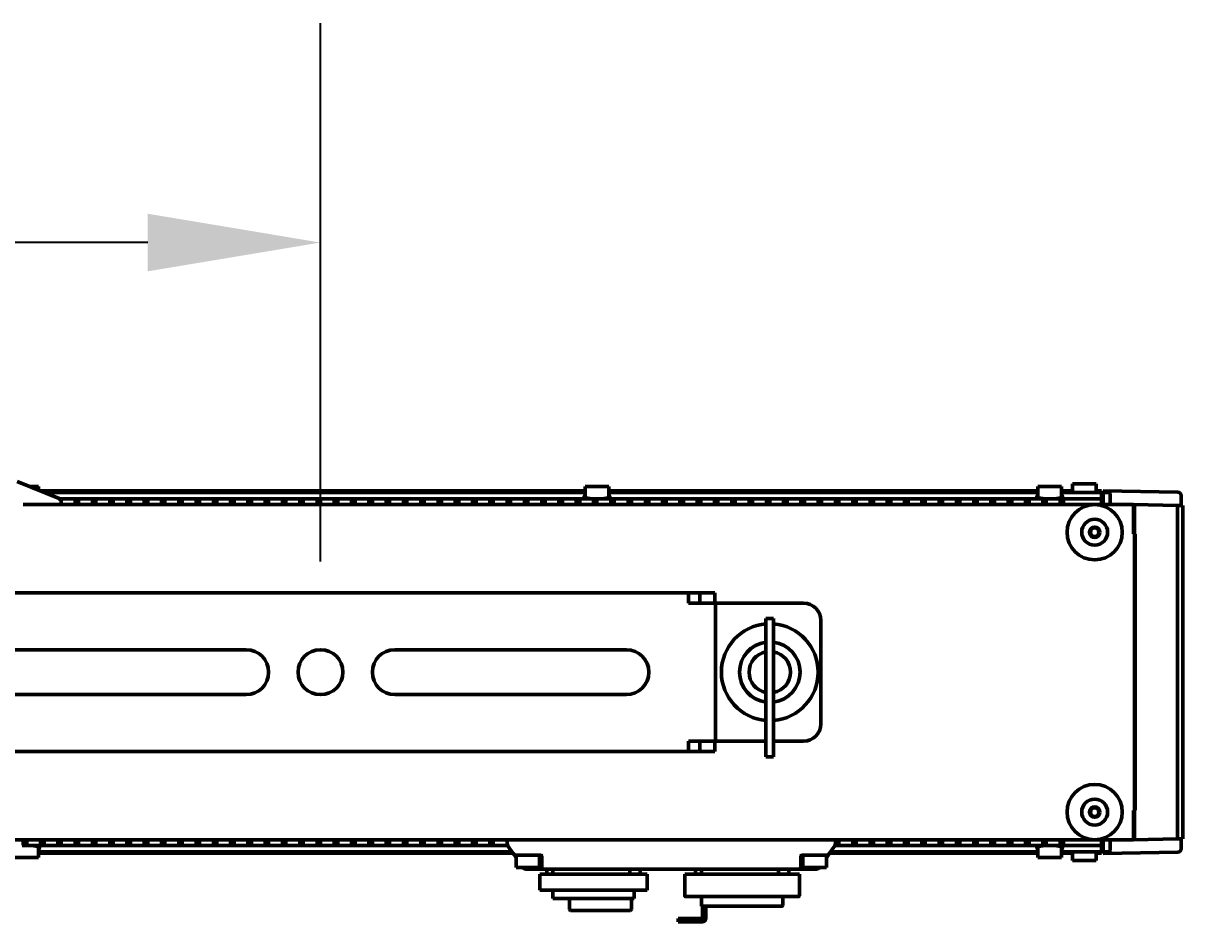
# Model space of a CAD drawing. Header units: millimetres. Extents: x 100 to 5488, y 100 to 4218.
# Drawn here: x 2245.6 to 2581.1, y 958.9 to 1219 of the extents above; entities that cross this region are included whole.
import ezdxf

# ---------------------------------------------------------------- set-up
doc = ezdxf.new("R2010")
doc.units = ezdxf.units.MM
doc.header["$LTSCALE"] = 20
doc.layers.add('Dimension (ANSI)', color=7, linetype='Continuous', lineweight=25)
doc.layers.add('Visible (ANSI)', color=7, linetype='Continuous', lineweight=50)
doc.styles.add('My Text', font='tahoma.ttf')
doc.dimstyles.new('My Dimension - mm [in] (ANSI)', dxfattribs={"dimscale": 20, "dimtxt": 0.7, "dimasz": 2.5, "dimexe": 3.175, "dimexo": 1.6002, "dimgap": 0.8, "dimtad": 0, "dimtoh": 1, "dimrnd": 1e-08, "dimzin": 4, "dimdsep": 46, "dimtxsty": 'My Text', "dimcen": 0.09, "dimdle": 10, "dimclrd": 1, "dimclre": 1, "dimclrt": 1, "dimadec": 1, "dimazin": 1, "dimtfac": 4.354286, "dimtofl": 0, "dimtmove": 0, "dimatfit": 3, "dimfxl": 1, "dimtolj": 1, "dimtzin": 4, "dimlwd": -1, "dimlwe": -1, "dimarcsym": 0})

# ---------------------------------------------------------------- blocks, each defined once
blk = doc.blocks.new('*D14')
at = {"layer": 'Defpoints', "color": 0, "transparency": 16777216}
for p in [(2331.61, 1155.52), (1831.61, 1031.16), (2331.61, 1031.16)]:
    blk.add_point(p, dxfattribs=at)
at = {"layer": 'Dimension (ANSI)', "color": 1, "transparency": 16777216}
for p, q in [((1831.61, 1063.16), (1831.61, 1219.02)), ((2331.61, 1063.16), (2331.61, 1219.02)), ((1881.61, 1155.52), (1968.45, 1155.52)), ((2281.61, 1155.52), (2194.78, 1155.52))]:
    blk.add_line(p, q, dxfattribs=at)
for points in [[(1881.61, 1163.86), (1881.61, 1147.19), (1831.61, 1155.52)], [(2281.61, 1163.86), (2281.61, 1147.19), (2331.61, 1155.52)]]:
    blk.add_solid(points, dxfattribs=at)
at = {"layer": 'Dimension (ANSI)', "color": 1, "transparency": 16777216, "insert": (2081.61, 1164.68), "char_height": 14, "attachment_point": 2, "style": 'My Text'}
blk.add_mtext('\\A1;500.00 mm [19.685 in]', dxfattribs=at)

msp = doc.modelspace()

# ---------------------------------------------------------------- linework, layer by layer
at = {"layer": 'Visible (ANSI)'}
for p, q in [((2243.83, 1086.325), (2255.973, 1081.419)), ((2247.455, 1084.861), (2250.013, 1084.861)), ((2250.013, 1084.861), (2250.013, 1083.827)), ((2408.213, 1084.861), (2415.013, 1084.861)), ((2408.213, 1084.861), (2408.213, 1081.713)), ((2415.013, 1084.861), (2415.013, 1081.713)), ((2539.213, 1084.861), (2546.013, 1084.861)), ((2539.213, 1084.861), (2539.213, 1081.713)), ((2546.013, 1084.861), (2546.013, 1081.713)), ((2549.213, 1085.661), (2556.013, 1085.661)), ((2549.213, 1085.661), (2549.213, 1083.161)), ((2556.013, 1085.661), (2556.013, 1083.161)), ((2250.569, 1083.602), (2408.213, 1083.602)), ((2408.213, 1083.161), (2251.663, 1083.161)), ((2256.067, 1081.375), (2410.266, 1081.375)), ((2256.613, 1079.661), (2256.598, 1080.509)), ((2260.613, 1081.219), (2260.613, 1081.222)), ((2260.613, 1081.222), (2261.613, 1081.222)), ((2260.613, 1081.219), (2260.613, 1079.661)), ((2261.613, 1081.222), (2261.613, 1081.219)), ((2261.613, 1079.661), (2261.613, 1081.219)), ((2265.613, 1081.219), (2265.613, 1081.222)), ((2265.613, 1081.222), (2266.613, 1081.222)), ((2265.613, 1081.219), (2265.613, 1079.661)), ((2266.613, 1081.222), (2266.613, 1081.219)), ((2266.613, 1079.661), (2266.613, 1081.219)), ((2270.613, 1081.219), (2270.613, 1081.222)), ((2270.613, 1081.222), (2271.613, 1081.222)), ((2270.613, 1081.219), (2270.613, 1079.661)), ((2271.613, 1081.222), (2271.613, 1081.219)), ((2271.613, 1079.661), (2271.613, 1081.219)), ((2275.613, 1081.219), (2275.613, 1081.222)), ((2275.613, 1081.222), (2276.613, 1081.222)), ((2275.613, 1081.219), (2275.613, 1079.661)), ((2276.613, 1081.222), (2276.613, 1081.219)), ((2276.613, 1079.661), (2276.613, 1081.219)), ((2280.613, 1081.219), (2280.613, 1081.222)), ((2280.613, 1081.222), (2281.613, 1081.222)), ((2280.613, 1081.219), (2280.613, 1079.661)), ((2281.613, 1081.222), (2281.613, 1081.219)), ((2281.613, 1079.661), (2281.613, 1081.219)), ((2285.613, 1081.219), (2285.613, 1081.222)), ((2285.613, 1081.222), (2286.613, 1081.222)), ((2285.613, 1081.219), (2285.613, 1079.661)), ((2286.613, 1081.222), (2286.613, 1081.219)), ((2286.613, 1079.661), (2286.613, 1081.219)), ((2290.613, 1081.219), (2290.613, 1081.222)), ((2290.613, 1081.222), (2291.613, 1081.222)), ((2290.613, 1081.219), (2290.613, 1079.661)), ((2291.613, 1081.222), (2291.613, 1081.219)), ((2291.613, 1079.661), (2291.613, 1081.219)), ((2295.613, 1081.219), (2295.613, 1081.222)), ((2295.613, 1081.222), (2296.613, 1081.222)), ((2295.613, 1081.219), (2295.613, 1079.661)), ((2296.613, 1081.222), (2296.613, 1081.219)), ((2296.613, 1079.661), (2296.613, 1081.219)), ((2300.613, 1081.219), (2300.613, 1081.222)), ((2300.613, 1081.222), (2301.613, 1081.222)), ((2300.613, 1081.219), (2300.613, 1079.661)), ((2301.613, 1081.222), (2301.613, 1081.219)), ((2301.613, 1079.661), (2301.613, 1081.219)), ((2305.613, 1081.219), (2305.613, 1081.222)), ((2305.613, 1081.222), (2306.613, 1081.222)), ((2305.613, 1081.219), (2305.613, 1079.661)), ((2306.613, 1081.222), (2306.613, 1081.219)), ((2306.613, 1079.661), (2306.613, 1081.219)), ((2310.613, 1081.219), (2310.613, 1081.222)), ((2310.613, 1081.222), (2311.613, 1081.222)), ((2310.613, 1081.219), (2310.613, 1079.661)), ((2311.613, 1081.222), (2311.613, 1081.219)), ((2311.613, 1079.661), (2311.613, 1081.219)), ((2315.613, 1081.219), (2315.613, 1081.222)), ((2315.613, 1081.222), (2316.613, 1081.222)), ((2315.613, 1081.219), (2315.613, 1079.661)), ((2316.613, 1081.222), (2316.613, 1081.219)), ((2316.613, 1079.661), (2316.613, 1081.219)), ((2320.613, 1081.219), (2320.613, 1081.222)), ((2320.613, 1081.222), (2321.613, 1081.222)), ((2320.613, 1081.219), (2320.613, 1079.661)), ((2321.613, 1081.222), (2321.613, 1081.219)), ((2321.613, 1079.661), (2321.613, 1081.219)), ((2325.613, 1081.219), (2325.613, 1081.222)), ((2325.613, 1081.222), (2326.613, 1081.222)), ((2325.613, 1081.219), (2325.613, 1079.661)), ((2326.613, 1081.222), (2326.613, 1081.219)), ((2326.613, 1079.661), (2326.613, 1081.219)), ((2330.613, 1081.219), (2330.613, 1081.222)), ((2330.613, 1081.222), (2331.613, 1081.222)), ((2330.613, 1081.219), (2330.613, 1079.661)), ((2331.613, 1081.222), (2331.613, 1081.219)), ((2331.613, 1079.661), (2331.613, 1081.219)), ((2335.613, 1081.219), (2335.613, 1081.222)), ((2335.613, 1081.222), (2336.613, 1081.222)), ((2335.613, 1081.219), (2335.613, 1079.661)), ((2336.613, 1081.222), (2336.613, 1081.219)), ((2336.613, 1079.661), (2336.613, 1081.219)), ((2340.613, 1081.219), (2340.613, 1081.222)), ((2340.613, 1081.222), (2341.613, 1081.222)), ((2340.613, 1081.219), (2340.613, 1079.661)), ((2341.613, 1081.222), (2341.613, 1081.219)), ((2341.613, 1079.661), (2341.613, 1081.219)), ((2345.613, 1081.219), (2345.613, 1081.222)), ((2345.613, 1081.222), (2346.613, 1081.222)), ((2345.613, 1081.219), (2345.613, 1079.661)), ((2346.613, 1081.222), (2346.613, 1081.219)), ((2346.613, 1079.661), (2346.613, 1081.219)), ((2350.613, 1081.219), (2350.613, 1081.222)), ((2350.613, 1081.222), (2351.613, 1081.222)), ((2350.613, 1081.219), (2350.613, 1079.661)), ((2351.613, 1081.222), (2351.613, 1081.219)), ((2351.613, 1079.661), (2351.613, 1081.219)), ((2355.613, 1081.219), (2355.613, 1081.222)), ((2355.613, 1081.222), (2356.613, 1081.222)), ((2355.613, 1081.219), (2355.613, 1079.661)), ((2356.613, 1081.222), (2356.613, 1081.219)), ((2356.613, 1079.661), (2356.613, 1081.219)), ((2360.613, 1081.219), (2360.613, 1081.222)), ((2360.613, 1081.222), (2361.613, 1081.222)), ((2360.613, 1081.219), (2360.613, 1079.661)), ((2361.613, 1081.222), (2361.613, 1081.219)), ((2361.613, 1079.661), (2361.613, 1081.219)), ((2365.613, 1081.219), (2365.613, 1081.222)), ((2365.613, 1081.222), (2366.613, 1081.222)), ((2365.613, 1081.219), (2365.613, 1079.661)), ((2366.613, 1081.222), (2366.613, 1081.219)), ((2366.613, 1079.661), (2366.613, 1081.219)), ((2370.613, 1081.219), (2370.613, 1081.222)), ((2370.613, 1081.222), (2371.613, 1081.222)), ((2370.613, 1081.219), (2370.613, 1079.661)), ((2371.613, 1081.222), (2371.613, 1081.219)), ((2371.613, 1079.661), (2371.613, 1081.219)), ((2375.613, 1081.219), (2375.613, 1081.222)), ((2375.613, 1081.222), (2376.613, 1081.222)), ((2375.613, 1081.219), (2375.613, 1079.661)), ((2376.613, 1081.222), (2376.613, 1081.219)), ((2376.613, 1079.661), (2376.613, 1081.219)), ((2380.613, 1081.219), (2380.613, 1081.222)), ((2380.613, 1081.222), (2381.613, 1081.222)), ((2380.613, 1081.219), (2380.613, 1079.661)), ((2381.613, 1081.222), (2381.613, 1081.219)), ((2381.613, 1079.661), (2381.613, 1081.219)), ((2385.613, 1081.219), (2385.613, 1081.222)), ((2385.613, 1081.222), (2386.613, 1081.222)), ((2385.613, 1081.219), (2385.613, 1079.661)), ((2386.613, 1081.222), (2386.613, 1081.219)), ((2386.613, 1079.661), (2386.613, 1081.219)), ((2390.613, 1081.219), (2390.613, 1081.222)), ((2390.613, 1081.222), (2391.613, 1081.222)), ((2390.613, 1081.219), (2390.613, 1079.661)), ((2391.613, 1081.222), (2391.613, 1081.219)), ((2391.613, 1079.661), (2391.613, 1081.219)), ((2395.613, 1081.219), (2395.613, 1081.222)), ((2395.613, 1081.222), (2396.613, 1081.222)), ((2395.613, 1081.219), (2395.613, 1079.661)), ((2396.613, 1081.222), (2396.613, 1081.219)), ((2396.613, 1079.661), (2396.613, 1081.219)), ((2400.613, 1081.219), (2400.613, 1081.222)), ((2400.613, 1081.222), (2401.613, 1081.222)), ((2400.613, 1081.219), (2400.613, 1079.661)), ((2401.613, 1081.222), (2401.613, 1081.219)), ((2401.613, 1079.661), (2401.613, 1081.219)), ((2405.613, 1081.219), (2405.613, 1081.222)), ((2405.613, 1081.222), (2406.613, 1081.222)), ((2405.613, 1081.219), (2405.613, 1079.661)), ((2406.613, 1081.222), (2406.613, 1081.219)), ((2406.613, 1079.661), (2406.613, 1081.219)), ((2410.28, 1081.361), (2412.946, 1081.361)), ((2410.613, 1081.219), (2410.613, 1081.222)), ((2410.613, 1081.222), (2411.613, 1081.222)), ((2410.613, 1081.219), (2410.613, 1079.661)), ((2411.613, 1081.222), (2411.613, 1081.219)), ((2411.613, 1079.661), (2411.613, 1081.219)), ((2412.959, 1081.375), (2541.266, 1081.375)), ((2415.013, 1083.602), (2539.213, 1083.602)), ((2539.213, 1083.161), (2415.013, 1083.161)), ((2415.613, 1081.219), (2415.613, 1081.222)), ((2415.613, 1081.222), (2416.613, 1081.222)), ((2415.613, 1081.219), (2415.613, 1079.661)), ((2416.613, 1081.222), (2416.613, 1081.219)), ((2416.613, 1079.661), (2416.613, 1081.219)), ((2420.613, 1081.219), (2420.613, 1081.222)), ((2420.613, 1081.222), (2421.613, 1081.222)), ((2420.613, 1081.219), (2420.613, 1079.661)), ((2421.613, 1081.222), (2421.613, 1081.219)), ((2421.613, 1079.661), (2421.613, 1081.219)), ((2425.613, 1081.219), (2425.613, 1081.222)), ((2425.613, 1081.222), (2426.613, 1081.222)), ((2425.613, 1081.219), (2425.613, 1079.661)), ((2426.613, 1081.222), (2426.613, 1081.219)), ((2426.613, 1079.661), (2426.613, 1081.219)), ((2430.613, 1081.219), (2430.613, 1081.222)), ((2430.613, 1081.222), (2431.613, 1081.222)), ((2430.613, 1081.219), (2430.613, 1079.661)), ((2431.613, 1081.222), (2431.613, 1081.219)), ((2431.613, 1079.661), (2431.613, 1081.219)), ((2435.613, 1081.219), (2435.613, 1081.222)), ((2435.613, 1081.222), (2436.613, 1081.222)), ((2435.613, 1081.219), (2435.613, 1079.661)), ((2436.613, 1081.222), (2436.613, 1081.219)), ((2436.613, 1079.661), (2436.613, 1081.219)), ((2440.613, 1081.219), (2440.613, 1081.222)), ((2440.613, 1081.222), (2441.613, 1081.222)), ((2440.613, 1081.219), (2440.613, 1079.661)), ((2441.613, 1081.222), (2441.613, 1081.219)), ((2441.613, 1079.661), (2441.613, 1081.219)), ((2445.613, 1081.219), (2445.613, 1081.222)), ((2445.613, 1081.222), (2446.613, 1081.222)), ((2445.613, 1081.219), (2445.613, 1079.661)), ((2446.613, 1081.222), (2446.613, 1081.219)), ((2446.613, 1079.661), (2446.613, 1081.219)), ((2450.613, 1081.219), (2450.613, 1081.222)), ((2450.613, 1081.222), (2451.613, 1081.222)), ((2450.613, 1081.219), (2450.613, 1079.661)), ((2451.613, 1081.222), (2451.613, 1081.219)), ((2451.613, 1079.661), (2451.613, 1081.219)), ((2455.613, 1081.219), (2455.613, 1081.222)), ((2455.613, 1081.222), (2456.613, 1081.222)), ((2455.613, 1081.219), (2455.613, 1079.661)), ((2456.613, 1081.222), (2456.613, 1081.219)), ((2456.613, 1079.661), (2456.613, 1081.219)), ((2460.613, 1081.219), (2460.613, 1081.222)), ((2460.613, 1081.222), (2461.613, 1081.222)), ((2460.613, 1081.219), (2460.613, 1079.661)), ((2461.613, 1081.222), (2461.613, 1081.219)), ((2461.613, 1079.661), (2461.613, 1081.219)), ((2465.613, 1081.219), (2465.613, 1081.222)), ((2465.613, 1081.222), (2466.613, 1081.222)), ((2465.613, 1081.219), (2465.613, 1079.661)), ((2466.613, 1081.222), (2466.613, 1081.219)), ((2466.613, 1079.661), (2466.613, 1081.219)), ((2470.613, 1081.219), (2470.613, 1081.222)), ((2470.613, 1081.222), (2471.613, 1081.222)), ((2470.613, 1081.219), (2470.613, 1079.661)), ((2471.613, 1081.222), (2471.613, 1081.219)), ((2471.613, 1079.661), (2471.613, 1081.219)), ((2475.613, 1081.219), (2475.613, 1081.222)), ((2475.613, 1081.222), (2476.613, 1081.222)), ((2475.613, 1081.219), (2475.613, 1079.661)), ((2476.613, 1081.222), (2476.613, 1081.219)), ((2476.613, 1079.661), (2476.613, 1081.219)), ((2480.613, 1081.219), (2480.613, 1081.222)), ((2480.613, 1081.222), (2481.613, 1081.222)), ((2480.613, 1081.219), (2480.613, 1079.661)), ((2481.613, 1081.222), (2481.613, 1081.219)), ((2481.613, 1079.661), (2481.613, 1081.219)), ((2485.613, 1081.219), (2485.613, 1081.222)), ((2485.613, 1081.222), (2486.613, 1081.222)), ((2485.613, 1081.219), (2485.613, 1079.661)), ((2486.613, 1081.222), (2486.613, 1081.219)), ((2486.613, 1079.661), (2486.613, 1081.219)), ((2490.613, 1081.219), (2490.613, 1081.222)), ((2490.613, 1081.222), (2491.613, 1081.222)), ((2490.613, 1081.219), (2490.613, 1079.661)), ((2491.613, 1081.222), (2491.613, 1081.219)), ((2491.613, 1079.661), (2491.613, 1081.219)), ((2495.613, 1081.219), (2495.613, 1081.222)), ((2495.613, 1081.222), (2496.613, 1081.222)), ((2495.613, 1081.219), (2495.613, 1079.661)), ((2496.613, 1081.222), (2496.613, 1081.219)), ((2496.613, 1079.661), (2496.613, 1081.219)), ((2500.613, 1081.219), (2500.613, 1081.222)), ((2500.613, 1081.222), (2501.613, 1081.222)), ((2500.613, 1081.219), (2500.613, 1079.661)), ((2501.613, 1081.222), (2501.613, 1081.219)), ((2501.613, 1079.661), (2501.613, 1081.219)), ((2505.613, 1081.219), (2505.613, 1081.222)), ((2505.613, 1081.222), (2506.613, 1081.222)), ((2505.613, 1081.219), (2505.613, 1079.661)), ((2506.613, 1081.222), (2506.613, 1081.219)), ((2506.613, 1079.661), (2506.613, 1081.219)), ((2510.613, 1081.219), (2510.613, 1081.222)), ((2510.613, 1081.222), (2511.613, 1081.222)), ((2510.613, 1081.219), (2510.613, 1079.661)), ((2511.613, 1081.222), (2511.613, 1081.219)), ((2511.613, 1079.661), (2511.613, 1081.219)), ((2515.613, 1081.219), (2515.613, 1081.222)), ((2515.613, 1081.222), (2516.613, 1081.222)), ((2515.613, 1081.219), (2515.613, 1079.661)), ((2516.613, 1081.222), (2516.613, 1081.219)), ((2516.613, 1079.661), (2516.613, 1081.219)), ((2520.613, 1081.219), (2520.613, 1081.222)), ((2520.613, 1081.222), (2521.613, 1081.222)), ((2520.613, 1081.219), (2520.613, 1079.661)), ((2521.613, 1081.222), (2521.613, 1081.219)), ((2521.613, 1079.661), (2521.613, 1081.219)), ((2525.613, 1081.219), (2525.613, 1081.222)), ((2525.613, 1081.222), (2526.613, 1081.222)), ((2525.613, 1081.219), (2525.613, 1079.661)), ((2526.613, 1081.222), (2526.613, 1081.219)), ((2526.613, 1079.661), (2526.613, 1081.219)), ((2530.613, 1081.219), (2530.613, 1081.222)), ((2530.613, 1081.222), (2531.613, 1081.222)), ((2530.613, 1081.219), (2530.613, 1079.661)), ((2531.613, 1081.222), (2531.613, 1081.219)), ((2531.613, 1079.661), (2531.613, 1081.219)), ((2535.613, 1081.219), (2535.613, 1081.222)), ((2535.613, 1081.222), (2536.613, 1081.222)), ((2535.613, 1081.219), (2535.613, 1079.661)), ((2536.613, 1081.222), (2536.613, 1081.219)), ((2536.613, 1079.661), (2536.613, 1081.219)), ((2540.613, 1081.219), (2540.613, 1081.222)), ((2540.613, 1081.222), (2541.613, 1081.222)), ((2540.613, 1081.219), (2540.613, 1079.661)), ((2541.28, 1081.361), (2543.947, 1081.361)), ((2541.613, 1081.222), (2541.613, 1081.219)), ((2541.613, 1079.661), (2541.613, 1081.219)), ((2543.959, 1081.375), (2557.613, 1081.375)), ((2545.613, 1081.219), (2545.613, 1081.222)), ((2545.613, 1081.222), (2546.613, 1081.222)), ((2545.613, 1081.219), (2545.613, 1079.661)), ((2546.013, 1083.602), (2549.213, 1083.602)), ((2557.613, 1083.161), (2546.013, 1083.161)), ((2546.613, 1081.222), (2546.613, 1081.219)), ((2546.613, 1079.661), (2546.613, 1081.219)), ((2556.013, 1083.602), (2557.613, 1083.602)), ((2557.613, 1083.602), (2557.613, 1083.576)), ((2557.613, 1083.161), (2557.613, 1083.576)), ((2557.613, 1083.161), (2557.613, 1083.009)), ((2557.613, 1081.375), (2557.613, 1083.009)), ((2557.613, 1081.375), (2557.613, 1079.661)), ((2558.113, 1083.617), (2558.113, 1083.64)), ((2579.63, 1083.265), (2558.113, 1083.64)), ((2558.113, 1083.617), (2558.113, 1083.195)), ((2558.113, 1083.043), (2558.113, 1083.195)), ((2559.621, 1083.169), (2558.113, 1083.195)), ((2558.113, 1083.043), (2558.113, 1079.661)), ((2560.113, 1082.669), (2560.113, 1082.525)), ((2560.113, 1079.661), (2560.113, 1082.525)), ((2580.613, 1082.265), (2580.613, 1082.252)), ((2580.613, 1079.411), (2580.613, 1082.252)), ((2245.59, 1079.661), (2566.813, 1079.661)), ((2557.613, 1080.359), (2558.113, 1080.368)), ((2566.813, 1079.466), (2566.813, 1079.666)), ((2579.613, 1079.442), (2566.813, 1079.666)), ((2566.813, 1079.466), (2566.813, 1071.171)), ((2567.113, 982.861), (2567.113, 1079.461)), ((2579.613, 1079.442), (2579.613, 1079.411)), ((2579.613, 1079.111), (2579.613, 1079.411)), ((2579.613, 1079.411), (2581.113, 1079.411)), ((2579.613, 983.211), (2579.613, 1079.111)), ((2581.113, 1079.411), (2581.113, 1079.111)), ((2581.113, 983.211), (2581.113, 1079.111)), ((2566.813, 1071.171), (2567.313, 1071.154)), ((2567.313, 991.168), (2567.313, 1071.154)), ((2567.313, 1067.743), (2567.113, 1067.739)), ((2581.113, 1060.236), (2581.113, 1060.236)), ((2225.13, 1054.161), (2438.095, 1054.161)), ((2438.095, 1054.161), (2438.13, 1054.161)), ((2438.095, 1054.161), (2438.095, 1051.161)), ((2438.13, 1051.161), (2438.13, 1054.161)), ((2441.374, 1054.161), (2438.13, 1054.161)), ((2441.374, 1051.161), (2441.374, 1054.161)), ((2445.715, 1054.161), (2441.374, 1054.161)), ((2445.715, 1051.161), (2445.715, 1054.161)), ((2438.095, 1051.161), (2441.05, 1051.161)), ((2441.05, 1051.161), (2445.906, 1051.161)), ((2445.906, 1051.161), (2445.906, 1011.161)), ((2471.389, 1051.161), (2445.906, 1051.161)), ((2460.513, 1037.661), (2460.513, 1046.661)), ((2460.513, 1046.661), (2462.713, 1046.661)), ((2462.713, 1037.661), (2462.713, 1046.661)), ((2476.389, 1016.161), (2476.389, 1046.161)), ((2310.113, 1037.661), (2243.113, 1037.661)), ((2420.113, 1037.661), (2353.113, 1037.661)), ((2460.513, 1037.661), (2460.513, 1015.661)), ((2462.713, 1037.661), (2462.713, 1015.661)), ((2243.113, 1024.661), (2310.113, 1024.661)), ((2353.113, 1024.661), (2420.113, 1024.661)), ((2460.513, 1006.661), (2460.513, 1015.661)), ((2462.713, 1006.661), (2462.713, 1015.661)), ((2441.05, 1011.161), (2438.095, 1011.161)), ((2438.095, 1011.161), (2438.095, 1008.161)), ((2438.13, 1011.161), (2438.13, 1008.161)), ((2445.906, 1011.161), (2441.05, 1011.161)), ((2441.374, 1011.161), (2441.374, 1008.161)), ((2445.715, 1011.161), (2445.715, 1008.161)), ((2445.906, 1011.161), (2460.513, 1011.161)), ((2462.713, 1011.161), (2471.389, 1011.161)), ((2438.095, 1008.161), (2225.13, 1008.161)), ((2438.13, 1008.161), (2438.095, 1008.161)), ((2438.13, 1008.161), (2441.374, 1008.161)), ((2441.374, 1008.161), (2445.715, 1008.161)), ((2460.513, 1006.661), (2462.713, 1006.661)), ((2567.113, 994.582), (2567.313, 994.579)), ((2566.813, 991.15), (2567.113, 991.161)), ((2566.813, 991.15), (2566.813, 982.855)), ((2567.113, 991.161), (2567.313, 991.168)), ((2579.613, 982.911), (2579.613, 983.211)), ((2581.113, 983.211), (2581.113, 982.911)), ((2386.013, 982.661), (2114.113, 982.661)), ((2247.946, 980.961), (2245.28, 980.961)), ((2245.613, 982.661), (2245.613, 981.102)), ((2245.613, 981.099), (2245.613, 981.102)), ((2245.613, 981.099), (2246.613, 981.099)), ((2246.613, 981.102), (2246.613, 982.661)), ((2246.613, 981.102), (2246.613, 981.099)), ((2385.771, 980.946), (2247.959, 980.946)), ((2250.013, 977.461), (2250.013, 980.608)), ((2250.613, 982.661), (2250.613, 981.102)), ((2250.613, 981.099), (2250.613, 981.102)), ((2250.613, 981.099), (2251.613, 981.099)), ((2251.613, 981.102), (2251.613, 982.661)), ((2251.613, 981.102), (2251.613, 981.099)), ((2255.613, 982.661), (2255.613, 981.102)), ((2255.613, 981.099), (2255.613, 981.102)), ((2255.613, 981.099), (2256.613, 981.099)), ((2256.613, 981.102), (2256.613, 982.661)), ((2256.613, 981.102), (2256.613, 981.099)), ((2260.613, 982.661), (2260.613, 981.102)), ((2260.613, 981.099), (2260.613, 981.102)), ((2260.613, 981.099), (2261.613, 981.099)), ((2261.613, 981.102), (2261.613, 982.661)), ((2261.613, 981.102), (2261.613, 981.099)), ((2265.613, 982.661), (2265.613, 981.102)), ((2265.613, 981.099), (2265.613, 981.102)), ((2265.613, 981.099), (2266.613, 981.099)), ((2266.613, 981.102), (2266.613, 982.661)), ((2266.613, 981.102), (2266.613, 981.099)), ((2270.613, 982.661), (2270.613, 981.102)), ((2270.613, 981.099), (2270.613, 981.102)), ((2270.613, 981.099), (2271.613, 981.099)), ((2271.613, 981.102), (2271.613, 982.661)), ((2271.613, 981.102), (2271.613, 981.099)), ((2275.613, 982.661), (2275.613, 981.102)), ((2275.613, 981.099), (2275.613, 981.102)), ((2275.613, 981.099), (2276.613, 981.099)), ((2276.613, 981.102), (2276.613, 982.661)), ((2276.613, 981.102), (2276.613, 981.099)), ((2280.613, 982.661), (2280.613, 981.102)), ((2280.613, 981.099), (2280.613, 981.102)), ((2280.613, 981.099), (2281.613, 981.099)), ((2281.613, 981.102), (2281.613, 982.661)), ((2281.613, 981.102), (2281.613, 981.099)), ((2285.613, 982.661), (2285.613, 981.102)), ((2285.613, 981.099), (2285.613, 981.102)), ((2285.613, 981.099), (2286.613, 981.099)), ((2286.613, 981.102), (2286.613, 982.661)), ((2286.613, 981.102), (2286.613, 981.099)), ((2290.613, 982.661), (2290.613, 981.102)), ((2290.613, 981.099), (2290.613, 981.102)), ((2290.613, 981.099), (2291.613, 981.099)), ((2291.613, 981.102), (2291.613, 982.661)), ((2291.613, 981.102), (2291.613, 981.099)), ((2295.613, 982.661), (2295.613, 981.102)), ((2295.613, 981.099), (2295.613, 981.102)), ((2295.613, 981.099), (2296.613, 981.099)), ((2296.613, 981.102), (2296.613, 982.661)), ((2296.613, 981.102), (2296.613, 981.099)), ((2300.613, 982.661), (2300.613, 981.102)), ((2300.613, 981.099), (2300.613, 981.102)), ((2300.613, 981.099), (2301.613, 981.099)), ((2301.613, 981.102), (2301.613, 982.661)), ((2301.613, 981.102), (2301.613, 981.099)), ((2305.613, 982.661), (2305.613, 981.102)), ((2305.613, 981.099), (2305.613, 981.102)), ((2305.613, 981.099), (2306.613, 981.099)), ((2306.613, 981.102), (2306.613, 982.661)), ((2306.613, 981.102), (2306.613, 981.099)), ((2310.613, 982.661), (2310.613, 981.102)), ((2310.613, 981.099), (2310.613, 981.102)), ((2310.613, 981.099), (2311.613, 981.099)), ((2311.613, 981.102), (2311.613, 982.661)), ((2311.613, 981.102), (2311.613, 981.099)), ((2315.613, 982.661), (2315.613, 981.102)), ((2315.613, 981.099), (2315.613, 981.102)), ((2315.613, 981.099), (2316.613, 981.099)), ((2316.613, 981.102), (2316.613, 982.661)), ((2316.613, 981.102), (2316.613, 981.099)), ((2320.613, 982.661), (2320.613, 981.102)), ((2320.613, 981.099), (2320.613, 981.102)), ((2320.613, 981.099), (2321.613, 981.099)), ((2321.613, 981.102), (2321.613, 982.661)), ((2321.613, 981.102), (2321.613, 981.099)), ((2325.613, 982.661), (2325.613, 981.102)), ((2325.613, 981.099), (2325.613, 981.102)), ((2325.613, 981.099), (2326.613, 981.099)), ((2326.613, 981.102), (2326.613, 982.661)), ((2326.613, 981.102), (2326.613, 981.099)), ((2330.613, 982.661), (2330.613, 981.102)), ((2330.613, 981.099), (2330.613, 981.102)), ((2330.613, 981.099), (2331.613, 981.099)), ((2331.613, 981.102), (2331.613, 982.661)), ((2331.613, 981.102), (2331.613, 981.099)), ((2335.613, 982.661), (2335.613, 981.102)), ((2335.613, 981.099), (2335.613, 981.102)), ((2335.613, 981.099), (2336.613, 981.099)), ((2336.613, 981.102), (2336.613, 982.661)), ((2336.613, 981.102), (2336.613, 981.099)), ((2340.613, 982.661), (2340.613, 981.102)), ((2340.613, 981.099), (2340.613, 981.102)), ((2340.613, 981.099), (2341.613, 981.099)), ((2341.613, 981.102), (2341.613, 982.661)), ((2341.613, 981.102), (2341.613, 981.099)), ((2345.613, 982.661), (2345.613, 981.102)), ((2345.613, 981.099), (2345.613, 981.102)), ((2345.613, 981.099), (2346.613, 981.099)), ((2346.613, 981.102), (2346.613, 982.661)), ((2346.613, 981.102), (2346.613, 981.099)), ((2350.613, 982.661), (2350.613, 981.102)), ((2350.613, 981.099), (2350.613, 981.102)), ((2350.613, 981.099), (2351.613, 981.099)), ((2351.613, 981.102), (2351.613, 982.661)), ((2351.613, 981.102), (2351.613, 981.099)), ((2355.613, 982.661), (2355.613, 981.102)), ((2355.613, 981.099), (2355.613, 981.102)), ((2355.613, 981.099), (2356.613, 981.099)), ((2356.613, 981.102), (2356.613, 982.661)), ((2356.613, 981.102), (2356.613, 981.099)), ((2360.613, 982.661), (2360.613, 981.102)), ((2360.613, 981.099), (2360.613, 981.102)), ((2360.613, 981.099), (2361.613, 981.099)), ((2361.613, 981.102), (2361.613, 982.661)), ((2361.613, 981.102), (2361.613, 981.099)), ((2365.613, 982.661), (2365.613, 981.102)), ((2365.613, 981.099), (2365.613, 981.102)), ((2365.613, 981.099), (2366.613, 981.099)), ((2366.613, 981.102), (2366.613, 982.661)), ((2366.613, 981.102), (2366.613, 981.099)), ((2370.613, 982.661), (2370.613, 981.102)), ((2370.613, 981.099), (2370.613, 981.102)), ((2370.613, 981.099), (2371.613, 981.099)), ((2371.613, 981.102), (2371.613, 982.661)), ((2371.613, 981.102), (2371.613, 981.099)), ((2375.613, 982.661), (2375.613, 981.102)), ((2375.613, 981.099), (2375.613, 981.102)), ((2375.613, 981.099), (2376.613, 981.099)), ((2376.613, 981.102), (2376.613, 982.661)), ((2376.613, 981.102), (2376.613, 981.099)), ((2380.613, 982.661), (2380.613, 981.102)), ((2380.613, 981.099), (2380.613, 981.102)), ((2380.613, 981.099), (2381.613, 981.099)), ((2381.613, 981.102), (2381.613, 982.661)), ((2381.613, 981.102), (2381.613, 981.099)), ((2385.613, 982.661), (2385.634, 981.434)), ((2385.82, 980.87), (2387.296, 978.804)), ((2386.013, 982.661), (2386.613, 982.661)), ((2386.613, 982.661), (2479.613, 982.661)), ((2478.93, 978.804), (2480.405, 980.87)), ((2479.613, 982.661), (2480.213, 982.661)), ((2566.813, 982.661), (2480.213, 982.661)), ((2541.266, 980.946), (2480.454, 980.946)), ((2480.613, 982.661), (2480.591, 981.434)), ((2480.613, 982.661), (2480.613, 981.102)), ((2480.613, 981.099), (2480.613, 981.102)), ((2480.613, 981.099), (2481.613, 981.099)), ((2481.613, 981.102), (2481.613, 982.661)), ((2481.613, 981.102), (2481.613, 981.099)), ((2485.613, 982.661), (2485.613, 981.102)), ((2485.613, 981.099), (2485.613, 981.102)), ((2485.613, 981.099), (2486.613, 981.099)), ((2486.613, 981.102), (2486.613, 982.661)), ((2486.613, 981.102), (2486.613, 981.099)), ((2490.613, 982.661), (2490.613, 981.102)), ((2490.613, 981.099), (2490.613, 981.102)), ((2490.613, 981.099), (2491.613, 981.099)), ((2491.613, 981.102), (2491.613, 982.661)), ((2491.613, 981.102), (2491.613, 981.099)), ((2495.613, 982.661), (2495.613, 981.102)), ((2495.613, 981.099), (2495.613, 981.102)), ((2495.613, 981.099), (2496.613, 981.099)), ((2496.613, 981.102), (2496.613, 982.661)), ((2496.613, 981.102), (2496.613, 981.099)), ((2500.613, 982.661), (2500.613, 981.102)), ((2500.613, 981.099), (2500.613, 981.102)), ((2500.613, 981.099), (2501.613, 981.099)), ((2501.613, 981.102), (2501.613, 982.661)), ((2501.613, 981.102), (2501.613, 981.099)), ((2505.613, 982.661), (2505.613, 981.102)), ((2505.613, 981.099), (2505.613, 981.102)), ((2505.613, 981.099), (2506.613, 981.099)), ((2506.613, 981.102), (2506.613, 982.661)), ((2506.613, 981.102), (2506.613, 981.099)), ((2510.613, 982.661), (2510.613, 981.102)), ((2510.613, 981.099), (2510.613, 981.102)), ((2510.613, 981.099), (2511.613, 981.099)), ((2511.613, 981.102), (2511.613, 982.661)), ((2511.613, 981.102), (2511.613, 981.099)), ((2515.613, 982.661), (2515.613, 981.102)), ((2515.613, 981.099), (2515.613, 981.102)), ((2515.613, 981.099), (2516.613, 981.099)), ((2516.613, 981.102), (2516.613, 982.661)), ((2516.613, 981.102), (2516.613, 981.099)), ((2520.613, 982.661), (2520.613, 981.102)), ((2520.613, 981.099), (2520.613, 981.102)), ((2520.613, 981.099), (2521.613, 981.099)), ((2521.613, 981.102), (2521.613, 982.661)), ((2521.613, 981.102), (2521.613, 981.099)), ((2525.613, 982.661), (2525.613, 981.102)), ((2525.613, 981.099), (2525.613, 981.102)), ((2525.613, 981.099), (2526.613, 981.099)), ((2526.613, 981.102), (2526.613, 982.661)), ((2526.613, 981.102), (2526.613, 981.099)), ((2530.613, 982.661), (2530.613, 981.102)), ((2530.613, 981.099), (2530.613, 981.102)), ((2530.613, 981.099), (2531.613, 981.099)), ((2531.613, 981.102), (2531.613, 982.661)), ((2531.613, 981.102), (2531.613, 981.099)), ((2535.613, 982.661), (2535.613, 981.102)), ((2535.613, 981.099), (2535.613, 981.102)), ((2535.613, 981.099), (2536.613, 981.099)), ((2536.613, 981.102), (2536.613, 982.661)), ((2536.613, 981.102), (2536.613, 981.099)), ((2539.213, 977.461), (2539.213, 980.608)), ((2540.613, 982.661), (2540.613, 981.102)), ((2540.613, 981.099), (2540.613, 981.102)), ((2540.613, 981.099), (2541.613, 981.099)), ((2543.947, 980.961), (2541.28, 980.961)), ((2541.613, 981.102), (2541.613, 982.661)), ((2541.613, 981.102), (2541.613, 981.099)), ((2557.613, 980.946), (2543.959, 980.946)), ((2545.613, 982.661), (2545.613, 981.102)), ((2545.613, 981.099), (2545.613, 981.102)), ((2545.613, 981.099), (2546.613, 981.099)), ((2546.013, 977.461), (2546.013, 980.608)), ((2546.613, 981.102), (2546.613, 982.661)), ((2546.613, 981.102), (2546.613, 981.099)), ((2557.613, 980.946), (2557.613, 982.661)), ((2557.613, 981.962), (2558.113, 981.953)), ((2557.613, 979.312), (2557.613, 980.946)), ((2558.113, 982.661), (2558.113, 979.278)), ((2560.113, 979.796), (2560.113, 982.661)), ((2560.113, 979.796), (2560.113, 979.652)), ((2566.813, 982.655), (2579.613, 982.879)), ((2566.813, 982.655), (2566.813, 982.855)), ((2579.613, 982.911), (2579.613, 982.879)), ((2581.113, 982.911), (2579.613, 982.911)), ((2580.613, 980.069), (2580.613, 982.911)), ((2580.613, 980.069), (2580.613, 980.056)), ((2250.013, 977.461), (2243.213, 977.461)), ((2250.013, 979.161), (2387.041, 979.161)), ((2387.357, 978.719), (2250.013, 978.719)), ((2387.549, 978.45), (2387.296, 978.804)), ((2387.549, 978.45), (2387.606, 978.37)), ((2387.656, 978.3), (2387.698, 978.241)), ((2387.754, 978.163), (2387.819, 978.072)), ((2388.013, 978.161), (2388.495, 978.161)), ((2388.093, 977.689), (2388.097, 977.682)), ((2388.097, 977.682), (2388.213, 977.521)), ((2388.213, 974.661), (2388.213, 978.161)), ((2390.652, 978.161), (2388.495, 978.161)), ((2390.652, 978.161), (2392.573, 978.161)), ((2395.416, 978.161), (2392.573, 978.161)), ((2395.013, 974.661), (2395.013, 978.161)), ((2395.616, 977.964), (2395.668, 974.966)), ((2470.557, 974.966), (2470.609, 977.964)), ((2473.652, 978.161), (2470.809, 978.161)), ((2471.213, 974.661), (2471.213, 978.161)), ((2473.652, 978.161), (2475.573, 978.161)), ((2477.731, 978.161), (2475.573, 978.161)), ((2477.731, 978.161), (2478.213, 978.161)), ((2478.013, 974.661), (2478.013, 978.161)), ((2478.013, 977.521), (2478.128, 977.682)), ((2478.409, 978.075), (2478.473, 978.165)), ((2478.529, 978.243), (2478.572, 978.303)), ((2478.593, 978.333), (2478.6, 978.343)), ((2478.619, 978.37), (2478.677, 978.45)), ((2478.93, 978.804), (2478.677, 978.45)), ((2539.213, 978.719), (2478.869, 978.719)), ((2479.184, 979.161), (2539.213, 979.161)), ((2546.013, 977.461), (2539.213, 977.461)), ((2546.013, 979.161), (2557.613, 979.161)), ((2549.213, 978.719), (2546.013, 978.719)), ((2549.213, 976.661), (2549.213, 979.161)), ((2556.013, 976.661), (2549.213, 976.661)), ((2556.013, 976.661), (2556.013, 979.161)), ((2557.613, 978.719), (2556.013, 978.719)), ((2557.613, 979.312), (2557.613, 979.161)), ((2557.613, 978.745), (2557.613, 979.161)), ((2557.613, 978.745), (2557.613, 978.719)), ((2558.113, 979.126), (2558.113, 979.278)), ((2559.621, 979.152), (2558.113, 979.126)), ((2558.113, 979.126), (2558.113, 978.704)), ((2579.63, 979.057), (2558.113, 978.681)), ((2558.113, 978.681), (2558.113, 978.704)), ((2395.013, 974.661), (2388.213, 974.661)), ((2390.256, 974.661), (2390.314, 974.579)), ((2391.613, 974.161), (2391.127, 974.161)), ((2391.613, 974.161), (2396.174, 974.161)), ((2395.674, 974.652), (2395.674, 974.652)), ((2470.052, 974.161), (2396.174, 974.161)), ((2397.113, 972.661), (2397.113, 974.161)), ((2398.813, 972.661), (2398.813, 974.161)), ((2421.113, 972.661), (2421.113, 974.161)), ((2424.113, 972.661), (2424.113, 974.161)), ((2440.113, 972.661), (2440.113, 974.161)), ((2441.863, 974.161), (2441.863, 972.661)), ((2464.113, 972.661), (2464.113, 974.161)), ((2467.113, 972.661), (2467.113, 974.161)), ((2470.052, 974.161), (2474.613, 974.161)), ((2478.013, 974.661), (2471.213, 974.661)), ((2475.098, 974.161), (2474.613, 974.161)), ((2475.912, 974.579), (2475.97, 974.661)), ((2395.113, 972.661), (2397.613, 972.661)), ((2395.113, 968.061), (2395.113, 972.661)), ((2423.613, 972.661), (2397.613, 972.661)), ((2423.613, 972.661), (2426.113, 972.661)), ((2426.113, 972.661), (2426.113, 968.061)), ((2437.013, 972.661), (2440.013, 972.661)), ((2437.013, 966.391), (2437.013, 972.661)), ((2467.213, 972.661), (2440.013, 972.661)), ((2467.213, 972.661), (2470.213, 972.661)), ((2470.213, 972.661), (2470.213, 966.391)), ((2397.613, 968.061), (2395.113, 968.061)), ((2423.613, 968.061), (2397.613, 968.061)), ((2398.813, 965.661), (2398.813, 968.061)), ((2422.413, 965.661), (2422.413, 968.061)), ((2426.113, 968.061), (2423.613, 968.061)), ((2422.413, 965.661), (2398.813, 965.661)), ((2403.663, 965.661), (2403.663, 962.461)), ((2421.563, 965.661), (2421.563, 962.461)), ((2440.013, 966.191), (2437.213, 966.191)), ((2467.213, 966.191), (2440.013, 966.191)), ((2441.863, 966.191), (2441.863, 963.391)), ((2442.132, 963.391), (2441.863, 963.391)), ((2442.132, 963.591), (2442.132, 963.391)), ((2442.132, 959.891), (2442.132, 963.391)), ((2465.163, 963.391), (2442.336, 963.391)), ((2443.132, 959.891), (2443.132, 963.391)), ((2465.363, 966.191), (2465.363, 963.591)), ((2470.013, 966.191), (2467.213, 966.191)), ((2421.263, 962.161), (2403.963, 962.161)), ((2435.127, 959.891), (2436.199, 959.891)), ((2435.127, 959.891), (2435.127, 958.891)), ((2436.199, 959.891), (2437.931, 959.891)), ((2437.931, 959.891), (2440.132, 959.891)), ((2440.132, 959.891), (2442.132, 959.891)), ((2442.132, 959.891), (2442.132, 958.891)), ((2436.199, 958.891), (2435.127, 958.891)), ((2437.931, 958.891), (2436.199, 958.891)), ((2437.931, 958.891), (2440.132, 958.891)), ((2442.132, 958.891), (2440.132, 958.891))]:
    msp.add_line(p, q, dxfattribs=at)
for centre, radius in [((2555.613, 1071.661), 8), ((2555.613, 1071.661), 3.75), ((2555.613, 1071.661), 1.5), ((2555.613, 1071.661), 1.25), ((2331.613, 1031.161), 6.5), ((2555.613, 990.661), 8), ((2555.613, 990.661), 3.75), ((2555.613, 990.661), 1.5), ((2555.613, 990.661), 1.25)]:
    msp.add_circle(centre, radius, dxfattribs=at)
for centre, radius, start, end in [((2255.598, 1080.492), 1, 1, 68), ((2559.613, 1082.669), 0.5, 0, 89), ((2579.613, 1082.265), 1, 0, 89), ((2471.389, 1046.161), 5, 0, 90), ((2461.613, 1031.161), 14, 94.50646, 265.49354), ((2461.613, 1031.161), 14, 274.50646, 85.49354), ((2310.113, 1031.161), 6.5, 270, 90), ((2353.113, 1031.161), 6.5, 90, 270), ((2420.113, 1031.161), 6.5, 270, 90), ((2461.613, 1031.161), 8.75, 97.22201, 262.77799), ((2461.613, 1031.161), 6, 100.56398, 259.43602), ((2461.613, 1031.161), 8.75, 277.22201, 82.77799), ((2461.613, 1031.161), 6, 280.56398, 79.43602), ((2471.389, 1016.161), 5, 270, 0), ((2386.634, 981.451), 1, 181, 215.53768), ((2479.591, 981.451), 1, 324.46232, 359), ((2579.613, 980.056), 1, 271, 0), ((2388.013, 978.661), 0.5, 215.5378, 270), ((2395.416, 977.961), 0.2, 1.0002, 90.00043), ((2470.809, 977.961), 0.2, 89.99886, 178.99994), ((2478.213, 978.661), 0.5, 270, 324.46232), ((2559.613, 979.652), 0.5, 271, 0), ((2470.052, 974.661), 0.5, 269.99956, 294.6921), ((2437.213, 966.391), 0.2, 180, 270), ((2470.013, 966.391), 0.2, 270, 0), ((2465.163, 963.591), 0.2, 270, 0), ((2403.963, 962.461), 0.3, 180, 270), ((2421.263, 962.461), 0.3, 270, 0), ((2442.132, 959.891), 1, 270, 0)]:
    msp.add_arc(centre, radius, start, end, dxfattribs=at)
for centre, major_axis, ratio, start_param, end_param in [((2411.613, 1081.992), (-3.75, 0), 0.176327, 5.847703, 7.4867736), ((2411.613, 1081.992), (-3.75, 0), 0.176327, 1.9380043, 3.577075), ((2542.613, 1081.992), (-3.75, 0), 0.176327, 5.847703, 7.4867736), ((2542.613, 1081.992), (-3.75, 0), 0.176327, 1.9380043, 3.577075), ((2246.613, 980.329), (3.75, 0), 0.176327, 5.847703, 7.4867736), ((2542.613, 980.329), (3.75, 0), 0.176327, 1.9380043, 3.577075), ((2542.613, 980.329), (3.75, 0), 0.176327, 5.847703, 7.4867736), ((2391.127, 975.16), (0.994, -0.108), 0.9999628, 4.712389, 4.8206315), ((2396.168, 974.975), (-0.5, -0.009), 0.371293, 6.2831613, 6.2831878), ((2470.56, 975.152), (-0.009, -0.5), 0.0000171, 0.3863587, 1.1873291), ((2475.098, 975.161), (1, 0), 0.999962, 4.712389, 4.8418041)]:
    msp.add_ellipse(centre, major_axis=major_axis, ratio=ratio, start_param=start_param, end_param=end_param, dxfattribs=at)
for points, knots in [([(2387.656, 978.3), (2387.635, 978.329), (2387.62, 978.351), (2387.608, 978.366), (2387.607, 978.369), (2387.606, 978.369), (2387.606, 978.369), (2387.606, 978.369)], [0, 0, 0, 0, 0.021099788, 0.021099788, 0.030731418, 0.030731418, 0.030972026, 0.030972026, 0.030972026, 0.030972026]), ([(2387.908, 977.947), (2387.909, 977.946), (2387.938, 977.905), (2387.969, 977.861), (2388.001, 977.817)], [0.77602015, 0.77602015, 0.77602015, 0.77602015, 0.77777778, 0.88870067, 0.88870067, 0.88870067, 0.88870067]), ([(2478.128, 977.682), (2478.161, 977.728), (2478.225, 977.818), (2478.313, 977.941), (2478.364, 978.013), (2478.386, 978.044)], [0, 0, 0, 0, 0.11111111, 0.22222222, 0.31589976, 0.31589976, 0.31589976, 0.31589976]), ([(2478.619, 978.37), (2478.619, 978.37), (2478.619, 978.37), (2478.619, 978.37), (2478.619, 978.37), (2478.619, 978.37), (2478.619, 978.37), (2478.619, 978.37), (2478.619, 978.37), (2478.619, 978.369), (2478.619, 978.369), (2478.618, 978.369), (2478.618, 978.367), (2478.613, 978.361), (2478.607, 978.353), (2478.6, 978.343)], [0, 0, 0, 0, 0.000059091, 0.000059091, 0.00016068, 0.00016068, 0.000360547, 0.000360547, 0.000960055, 0.000960055, 0.002758719, 0.002758719, 0.008162113, 0.008162113, 0.019680827, 0.019680827, 0.019680827, 0.019680827]), ([(2478.619, 978.369), (2478.619, 978.369), (2478.619, 978.369), (2478.619, 978.369), (2478.618, 978.368), (2478.615, 978.364), (2478.61, 978.357), (2478.602, 978.345), (2478.601, 978.344), (2478.6, 978.343)], [0.005624591, 0.005624591, 0.005624591, 0.005624591, 0.006842923, 0.006842923, 0.010830905, 0.010830905, 0.022855263, 0.022855263, 0.02432386, 0.02432386, 0.02432386, 0.02432386]), ([(2391.019, 974.166), (2390.963, 974.172), (2390.908, 974.183), (2390.8, 974.214), (2390.747, 974.234), (2390.646, 974.282), (2390.597, 974.311), (2390.506, 974.375), (2390.462, 974.412), (2390.383, 974.491), (2390.346, 974.534), (2390.314, 974.579)], [4.82061735, 4.82061735, 4.82061735, 4.82061735, 4.98910331, 4.98910331, 5.15758926, 5.15758926, 5.32607522, 5.32607522, 5.49456118, 5.49456118, 5.66304714, 5.66304714, 5.66304714, 5.66304714]), ([(2396.174, 974.161), (2396.173, 974.161), (2396.171, 974.161), (2396.167, 974.161), (2396.163, 974.161), (2396.149, 974.161), (2396.138, 974.162), (2396.095, 974.166), (2396.062, 974.172), (2395.98, 974.197), (2395.93, 974.221), (2395.843, 974.282), (2395.804, 974.32), (2395.741, 974.405), (2395.716, 974.454), (2395.691, 974.529), (2395.684, 974.555), (2395.678, 974.594), (2395.677, 974.607), (2395.675, 974.625), (2395.675, 974.63), (2395.674, 974.639), (2395.674, 974.643), (2395.674, 974.647), (2395.674, 974.648), (2395.674, 974.649), (2395.674, 974.649), (2395.674, 974.65), (2395.674, 974.65), (2395.674, 974.65), (2395.674, 974.651), (2395.674, 974.651), (2395.674, 974.651), (2395.674, 974.651), (2395.674, 974.651), (2395.674, 974.652), (2395.674, 974.652), (2395.674, 974.653), (2395.674, 974.654), (2395.674, 974.661), (2395.674, 974.672), (2395.673, 974.707), (2395.673, 974.735), (2395.671, 974.804), (2395.671, 974.846), (2395.669, 974.914), (2395.669, 974.939), (2395.669, 974.964)], [0, 0, 0, 0, 0.00036012, 0.00036012, 0.00144055, 0.00144055, 0.00468334, 0.00468334, 0.01445335, 0.01445335, 0.03056073, 0.03056073, 0.04648522, 0.04648522, 0.06241626, 0.06241626, 0.0703045, 0.0703045, 0.07429071, 0.07429071, 0.07578454, 0.07578454, 0.07690567, 0.07690567, 0.07709262, 0.07709262, 0.07723455, 0.07723455, 0.07735663, 0.07735663, 0.07746842, 0.07746842, 0.07766268, 0.07766268, 0.07811775, 0.07811775, 0.07948125, 0.07948125, 0.08357411, 0.08357411, 0.09593859, 0.09593859, 0.11205363, 0.11205363, 0.12798366, 0.12798366, 0.13618665, 0.13618665, 0.13618665, 0.13618665]), ([(2470.551, 974.653), (2470.551, 974.653), (2470.551, 974.652), (2470.551, 974.652), (2470.551, 974.652), (2470.551, 974.652), (2470.551, 974.651), (2470.551, 974.651), (2470.551, 974.651), (2470.551, 974.651), (2470.551, 974.651), (2470.551, 974.65), (2470.551, 974.65), (2470.551, 974.649), (2470.551, 974.649), (2470.551, 974.647), (2470.551, 974.646), (2470.551, 974.641), (2470.551, 974.639), (2470.55, 974.627), (2470.55, 974.618), (2470.546, 974.584), (2470.542, 974.558), (2470.521, 974.481), (2470.499, 974.43), (2470.44, 974.341), (2470.403, 974.301), (2470.33, 974.244), (2470.296, 974.223), (2470.26, 974.206)], [0, 0, 0, 0, 0.002165502, 0.002165502, 0.002977418, 0.002977418, 0.003586511, 0.003586511, 0.003815328, 0.003815328, 0.003924039, 0.003924039, 0.00403378, 0.00403378, 0.004143596, 0.004143596, 0.004588763, 0.004588763, 0.005455557, 0.005455557, 0.008054697, 0.008054697, 0.015873031, 0.015873031, 0.03201431, 0.03201431, 0.047937896, 0.047937896, 0.059783494, 0.059783494, 0.059783494, 0.059783494]), ([(2470.557, 974.964), (2470.557, 974.96), (2470.557, 974.957), (2470.556, 974.939), (2470.556, 974.926), (2470.555, 974.874), (2470.555, 974.838), (2470.553, 974.768), (2470.553, 974.735), (2470.552, 974.702), (2470.552, 974.695), (2470.552, 974.689)], [0.00019237, 0.00019237, 0.00019237, 0.00019237, 0.001459058, 0.001459058, 0.00583997, 0.00583997, 0.019086831, 0.019086831, 0.035106278, 0.035106278, 0.040075753, 0.040075753, 0.040075753, 0.040075753]), ([(2475.912, 974.579), (2475.88, 974.535), (2475.845, 974.493), (2475.767, 974.415), (2475.725, 974.38), (2475.636, 974.316), (2475.589, 974.288), (2475.491, 974.239), (2475.44, 974.219), (2475.335, 974.188), (2475.281, 974.176), (2475.227, 974.169)], [3.76172983, 3.76172983, 3.76172983, 3.76172983, 3.92597969, 3.92597969, 4.09022956, 4.09022956, 4.25447942, 4.25447942, 4.41872929, 4.41872929, 4.58297915, 4.58297915, 4.58297915, 4.58297915]), ([(2442.132, 963.591), (2442.132, 963.566), (2442.138, 963.537), (2442.157, 963.492), (2442.173, 963.467), (2442.209, 963.432), (2442.234, 963.416), (2442.281, 963.396), (2442.311, 963.391), (2442.336, 963.391)], [-0.119920026, -0.119920026, -0.119920026, -0.119920026, -0.112570539, -0.112570539, -0.105133281, -0.105133281, -0.097586784, -0.097586784, -0.089945554, -0.089945554, -0.089945554, -0.089945554])]:
    msp.add_open_spline(points, degree=3, knots=knots, dxfattribs=at)
for points in [[(2387.754, 978.163), (2387.734, 978.191), (2387.715, 978.218), (2387.698, 978.241)], [(2387.908, 977.947), (2387.877, 977.99), (2387.847, 978.032), (2387.819, 978.072)], [(2388.093, 977.689), (2388.062, 977.732), (2388.031, 977.775), (2388.001, 977.817)], [(2478.409, 978.075), (2478.401, 978.065), (2478.394, 978.054), (2478.386, 978.044)], [(2478.529, 978.243), (2478.512, 978.22), (2478.493, 978.193), (2478.473, 978.165)], [(2478.593, 978.333), (2478.587, 978.324), (2478.58, 978.315), (2478.572, 978.303)], [(2396.174, 974.161), (2396.174, 974.161), (2396.174, 974.161), (2396.174, 974.161)], [(2470.052, 974.161), (2470.052, 974.161), (2470.052, 974.161), (2470.052, 974.161)], [(2470.551, 974.653), (2470.552, 974.658), (2470.552, 974.669), (2470.552, 974.689)]]:
    msp.add_open_spline(points, degree=3, dxfattribs=at)

# ---------------------------------------------------------------- dimensions: what is measured, and where the dimension line sits
at = {"layer": 'Dimension (ANSI)', "color": 1, "true_color": 0xff0000}
dim = msp.add_linear_dim(base=(2331.613, 1155.524), p1=(1831.613, 1031.161), p2=(2331.613, 1031.161), angle=180, text='<> mm [19.685 in]', dimstyle='My Dimension - mm [in] (ANSI)', override={"dimgap": 0.8, "dimtoh": 0, "dimdec": 2, "dimpost": '', "dimtol": 0, "dimlim": 0, "dimtp": 0, "dimtm": 0, "dimtdec": 2, "dimatfit": 1}, dxfattribs=at)
dim.commit()
dim.dimension.update_dxf_attribs({"geometry": '*D14', "text_midpoint": (2081.613, 1155.524), "dimtype": 160})

doc.saveas('drawing.dxf')
